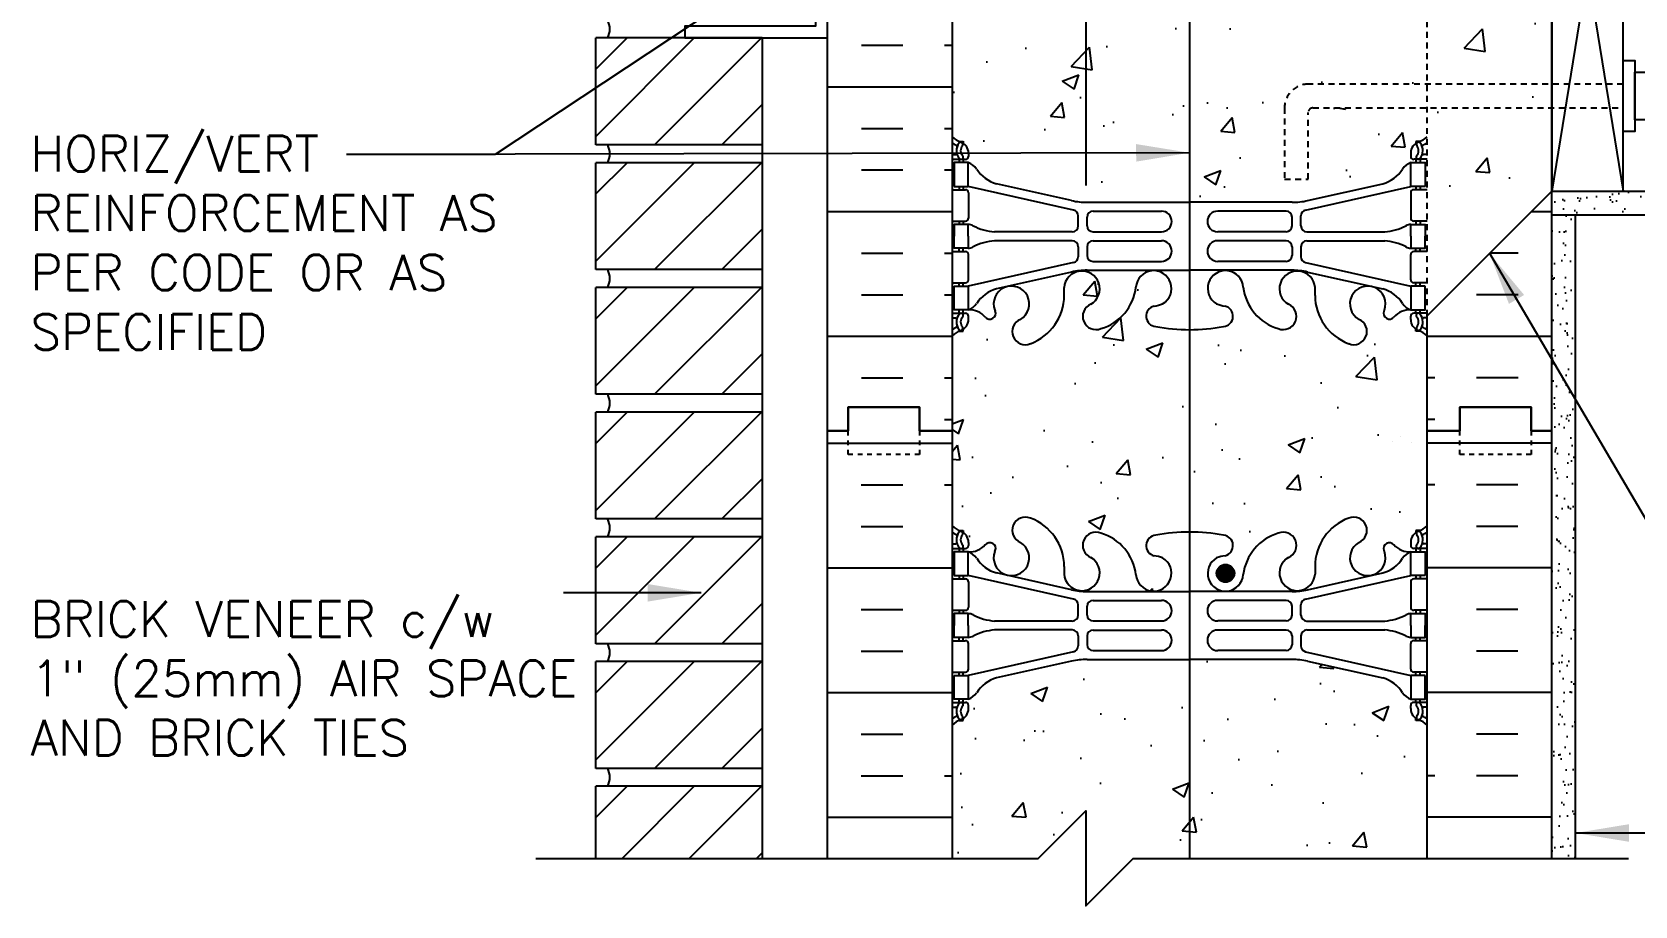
# Model space of a CAD drawing. Header units: inches. Extents: x 161 to 220.9, y 89.4 to 182.3.
# Drawn here: x 161.02 to 194.76, y 122.83 to 141.22 of the extents above; entities that cross this region are included whole.
import ezdxf

# ---------------------------------------------------------------- set-up
doc = ezdxf.new("R2010")
doc.units = ezdxf.units.IN
doc.header["$MEASUREMENT"] = 0
doc.linetypes.add('DASHED2', pattern=[0.375, 0.25, -0.125])
doc.linetypes.add('HIDDEN2', pattern=[0.1875, 0.125, -0.0625])
for name, color, linetype in [('HATCH', 12, 'Continuous'), ('LINE15', 9, 'Continuous'), ('LINE18', 9, 'Continuous'), ('line25', 2, 'Continuous'), ('LINE3', 3, 'Continuous'), ('LINE50', 5, 'Continuous'), ('LINE9', 9, 'Continuous'), ('TEXT', 4, 'Continuous'), ('Web_Edge', 9, 'Continuous')]:
    doc.layers.add(name, color=color, linetype=linetype)
doc.styles.add('DIM', font='romans.shx', dxfattribs={"width": 0.7})
doc.styles.add('ROMANS', font='romans.shx', dxfattribs={"height": 0.75})
doc.dimstyles.new('ext_12', dxfattribs={"dimscale": 12, "dimtxt": 0.09375, "dimasz": 0.09375, "dimexe": 0.09375, "dimexo": 0.0625, "dimgap": 0.0625, "dimtad": 1, "dimdec": 1, "dimzin": 3, "dimdsep": 46, "dimlunit": 4, "dimtxsty": 'DIM', "dimcen": 0.09, "dimdle": 0.09375, "dimclrt": 4, "dimadec": 0, "dimazin": 0, "dimtfac": 1, "dimtdec": 1, "dimtmove": 2, "dimatfit": 3, "dimfxl": 1, "dimfrac": 2, "dimtolj": 1, "dimtzin": 0, "dimarcsym": 0})
pattern_1 = [(37.5, (81.92716, 17.50815), (-0.0157483, 0.4817059), [0, -0.38, 0, -0.425, 0, -0.40625]), (7.5, (81.92716, 17.50815), (0.4424442, 0.7055365), [0, -0.205, 0, -0.3425, 0, -0.13125]), (327.5, (81.61966, 17.50815), (0.7785355, 0.0014148), [0, -0.125, 0, -0.45, 0, -0.5875]), (317.5, (81.61966, 17.50815), (0.7515317, 0.219419), [0, -0.0625, 0, -0.295, 0, -0.3375])]

msp = doc.modelspace()

# ---------------------------------------------------------------- hatches: boundary and pattern name
at = {"layer": 'HATCH'}
h = msp.add_hatch(dxfattribs=at)
h.set_pattern_fill('AR-CONC', color=256, scale=0.5)
h.paths.add_polyline_path([(184.201, 159.828), (183.204, 158.831), (183.204, 157.974, -0.028837), (183.223, 157.949, -0.520567), (183.774, 157.949, -0.520567), (183.933, 157.949, -0.520567), (184.521, 157.949, -0.520567), (185.145, 157.949, -0.520567), (185.671, 157.839, -0.520567), (185.781, 157.839, -0.520567), (185.953, 157.839, -0.520567), (186.381, 157.863, -0.520567), (186.809, 157.839, -0.520567), (186.981, 157.839, -0.520567), (187.091, 157.839, -0.520567), (187.617, 157.949, -0.520567), (188.241, 157.949, -0.144542), (188.4, 158.076, -0.338949), (189.033, 157.876, -0.520567), (189.73, 157.876, -0.520567), (189.853, 157.949, -0.520567), (190.256, 157.949, -0.138194), (190.388, 158.057), (190.388, 159.828)])
h.paths.add_polyline_path([(183.204, 158.831), (183.201, 158.828), (183.201, 160.828), (182.201, 159.828), (180.388, 159.828), (180.388, 158.071, -0.34551), (181.033, 157.876, -0.520567), (181.73, 157.876, -0.520567), (181.853, 157.949, -0.520567), (182.256, 157.949, -0.520567), (182.771, 157.949, -0.484458), (183.204, 157.974)])
h.paths.add_polyline_path([(183.204, 157.974, 0.484458), (182.771, 157.949, 0.520567), (182.256, 157.949, 0.520567), (181.853, 157.949, 0.520567), (181.73, 157.876, 0.520567), (181.033, 157.876, 0.34551), (180.388, 158.071), (180.388, 157.021, 0.088416), (180.534, 156.923), (180.624, 156.923), (180.624, 156.882, -0.249069), (180.734, 156.675), (180.734, 156.607, -0.414214), (180.672, 156.545), (180.624, 156.545), (180.624, 156.475), (180.729, 156.475, -0.155529), (180.905, 156.341, 0.180914), (181.323, 156.029), (182.903, 155.676, 0.050511), (183.204, 155.64)])
h.paths.add_polyline_path([(190.042, 156.675, -0.249069), (190.152, 156.882), (190.152, 156.923), (190.242, 156.923, 0.08841), (190.388, 157.021), (190.388, 158.057, 0.138194), (190.256, 157.949, 0.520567), (189.853, 157.949, 0.520567), (189.73, 157.876, 0.520567), (189.033, 157.876, 0.338949), (188.4, 158.076, 0.144542), (188.241, 157.949, 0.520567), (187.617, 157.949, 0.520567), (187.091, 157.839, 0.520567), (186.981, 157.839, 0.520567), (186.809, 157.839, 0.520567), (186.381, 157.863, 0.520567), (185.953, 157.839, 0.520567), (185.781, 157.839, 0.520567), (185.671, 157.839, 0.520567), (185.145, 157.949, 0.520567), (184.521, 157.949, 0.520567), (183.933, 157.949, 0.520567), (183.774, 157.949, 0.520567), (183.223, 157.949, 0.028837), (183.204, 157.974), (183.204, 155.64, 0.004451), (183.23, 155.64), (185.388, 155.64), (187.546, 155.64, 0.054974), (187.873, 155.676), (189.454, 156.029, 0.180914), (189.872, 156.341, -0.155529), (190.047, 156.475), (190.152, 156.475), (190.152, 156.545), (190.105, 156.545, -0.414214), (190.042, 156.607)])
h.paths.add_polyline_path([(183.204, 153.059, -0.365579), (183.204, 153.416), (183.204, 154.184, 0.457962), (182.747, 153.846), (182.748, 153.7, -0.316114), (182.039, 152.665, -1), (181.825, 153.176, 2.155404), (181.287, 153.37), (181.298, 153.349, -0.834375), (181.087, 153.224, 0.23174), (180.729, 153.375), (180.624, 153.375), (180.624, 153.305), (180.672, 153.305, -0.414214), (180.734, 153.242), (180.734, 153.175, -0.249069), (180.624, 152.967), (180.624, 152.926), (180.534, 152.926, 0.088416), (180.388, 152.828), (180.388, 150.828), (180.388, 148.828, 0.088416), (180.534, 148.731), (180.624, 148.731), (180.624, 148.689, -0.249069), (180.734, 148.482), (180.734, 148.415, -0.414214), (180.672, 148.352), (180.624, 148.352), (180.624, 148.282), (180.729, 148.282, 0.231736), (181.087, 148.433, -0.8344), (181.298, 148.308), (181.287, 148.286, 2.155404), (181.825, 148.481, -1), (182.039, 148.992, -0.311223), (182.748, 147.976), (182.747, 147.811, 0.457962), (183.204, 147.473), (183.204, 148.241, -0.365579), (183.204, 148.598)])
h.paths.add_polyline_path([(185.388, 152.959, -0.047544), (184.674, 153.024, -0.843243), (184.64, 153.456, 0.055617), (184.819, 153.502, 1.661382), (184.258, 153.854, -0.30095), (183.522, 152.982, -0.327417), (183.204, 153.059), (183.204, 148.598, -0.327417), (183.522, 148.675, -0.30095), (184.258, 147.802, 1.661382), (184.819, 148.155, 0.055617), (184.64, 148.201, -0.843243), (184.674, 148.633, -0.047544), (185.388, 148.698)])
h.paths.add_polyline_path([(184.82, 147.83, -1), (184.445, 147.83, -1)], flags=16)
h.paths.add_polyline_path([(190.388, 152.828, 0.08841), (190.242, 152.926), (190.152, 152.926), (190.152, 152.967, -0.249069), (190.042, 153.175), (190.042, 153.242, -0.414214), (190.105, 153.305), (190.152, 153.305), (190.152, 153.375), (190.047, 153.375, 0.231736), (189.69, 153.224, -0.8344), (189.478, 153.349), (189.49, 153.37, 2.155404), (188.951, 153.176, -1), (188.738, 152.665, -0.311223), (188.029, 153.681), (188.029, 153.846, 1.661382), (187.468, 153.493, -1), (187.254, 152.982, -0.30095), (186.518, 153.854, 1.661382), (185.957, 153.502, 0.055617), (186.136, 153.456, -0.843243), (186.102, 153.024, -0.047544), (185.388, 152.959), (185.388, 148.698, -0.047544), (186.102, 148.633, -0.843243), (186.136, 148.201, 0.055617), (185.957, 148.155, 1.661382), (186.518, 147.802, -0.30095), (187.254, 148.675, -1), (187.468, 148.164, 1.661382), (188.029, 147.811), (188.029, 147.956, -0.316114), (188.738, 148.992, -1), (188.951, 148.481, 2.155404), (189.49, 148.286), (189.478, 148.308, -0.834375), (189.69, 148.433, 0.23174), (190.047, 148.282), (190.152, 148.282), (190.152, 148.352), (190.105, 148.352, -0.414214), (190.042, 148.415), (190.042, 148.482, -0.249069), (190.152, 148.689), (190.152, 148.731), (190.242, 148.731, 0.08841), (190.388, 148.828), (190.388, 149.753)])
h.paths.add_polyline_path([(182.903, 145.981), (181.323, 145.628, 0.17445), (180.915, 145.332, -0.168672), (180.729, 145.182), (180.624, 145.182), (180.624, 145.112), (180.672, 145.112, -0.414214), (180.734, 145.05), (180.734, 144.982, -0.249069), (180.624, 144.775), (180.624, 144.733), (180.534, 144.733, 0.088416), (180.388, 144.636), (180.388, 139.021, 0.088416), (180.534, 138.923), (180.624, 138.923), (180.624, 138.882, -0.249069), (180.734, 138.675), (180.734, 138.607, -0.414214), (180.672, 138.545), (180.624, 138.545), (180.624, 138.475), (180.729, 138.475, -0.168672), (180.915, 138.325, 0.17445), (181.323, 138.029), (182.903, 137.676, 0.054974), (183.23, 137.64), (185.388, 137.64), (185.388, 138.628), (185.388, 144.628), (185.388, 146.017), (183.23, 146.017, 0.054974)])
h.paths.add_polyline_path([(190.388, 144.636, 0.08841), (190.242, 144.733), (190.152, 144.733), (190.152, 144.775, -0.137883), (190.065, 144.878), (187.885, 144.878, -0.414214), (187.385, 145.378), (187.385, 146.017), (185.388, 146.017), (185.388, 144.628), (185.388, 138.628), (185.388, 137.64), (187.546, 137.64, 0.054974), (187.873, 137.676), (189.454, 138.029, 0.17445), (189.861, 138.325, -0.168672), (190.047, 138.475), (190.152, 138.475), (190.152, 138.545), (190.105, 138.545, -0.414214), (190.042, 138.607), (190.042, 138.675, -0.249069), (190.152, 138.882), (190.152, 138.923), (190.242, 138.923, 0.08841), (190.388, 139.021), (190.388, 139.628), (187.985, 139.628, 0.414214), (187.885, 139.528), (187.885, 138.128), (187.385, 138.128), (187.385, 139.628, -0.414214), (187.885, 140.128), (190.388, 140.128)])
h.paths.add_polyline_path([(189.454, 145.628), (187.885, 145.978), (187.885, 145.478, 0.414214), (187.985, 145.378), (189.827, 145.378, 0.154445)], flags=17)
h.paths.add_polyline_path([(185.388, 134.959, -0.047544), (184.674, 135.024, -0.843243), (184.64, 135.456, 0.055617), (184.819, 135.502, 1.661382), (184.258, 135.854, -0.30095), (183.522, 134.982, -1), (183.308, 135.493, 1.661382), (182.747, 135.846), (182.748, 135.7, -0.316114), (182.039, 134.665, -1), (181.825, 135.176, 2.155404), (181.287, 135.37), (181.298, 135.349, -0.834375), (181.087, 135.224, 0.23174), (180.729, 135.375), (180.624, 135.375), (180.624, 135.305), (180.672, 135.305, -0.414214), (180.734, 135.242), (180.734, 135.175, -0.249069), (180.624, 134.967), (180.624, 134.926), (180.534, 134.926, 0.088416), (180.388, 134.828), (180.388, 132.828), (180.388, 130.828, 0.088416), (180.534, 130.731), (180.624, 130.731), (180.624, 130.689, -0.249069), (180.734, 130.482), (180.734, 130.415, -0.414214), (180.672, 130.352), (180.624, 130.352), (180.624, 130.282), (180.729, 130.282, 0.231736), (181.087, 130.433, -0.8344), (181.298, 130.308), (181.287, 130.286, 2.155404), (181.825, 130.481, -1), (182.039, 130.992, -0.311223), (182.748, 129.976), (182.747, 129.811, 1.661382), (183.308, 130.164, -1), (183.522, 130.675, -0.30095), (184.258, 129.802, 1.661382), (184.819, 130.155, 0.055617), (184.64, 130.201, -0.843243), (184.674, 130.633, -0.047544), (185.388, 130.698)])
h.paths.add_polyline_path([(190.388, 132.828), (190.388, 134.828, 0.08841), (190.242, 134.926), (190.152, 134.926), (190.152, 134.967, -0.249069), (190.042, 135.175), (190.042, 135.242, -0.414214), (190.105, 135.305), (190.152, 135.305), (190.152, 135.375), (190.047, 135.375, 0.231736), (189.69, 135.224, -0.8344), (189.478, 135.349), (189.49, 135.37, 2.155404), (188.951, 135.176, -1), (188.738, 134.665, -0.311223), (188.029, 135.681), (188.029, 135.846, 1.661382), (187.468, 135.493, -1), (187.254, 134.982, -0.30095), (186.518, 135.854, 1.661382), (185.957, 135.502, 0.055617), (186.136, 135.456, -0.843243), (186.102, 135.024, -0.047544), (185.388, 134.959), (185.388, 130.698, -0.047544), (186.102, 130.633, -0.843243), (186.136, 130.201, 0.055617), (185.957, 130.155, 1.661382), (186.518, 129.802, -0.30095), (187.254, 130.675, -1), (187.468, 130.164, 1.661382), (188.029, 129.811), (188.029, 129.956, -0.316114), (188.738, 130.992, -1), (188.951, 130.481, 2.155404), (189.49, 130.286), (189.478, 130.308, -0.834375), (189.69, 130.433, 0.23174), (190.047, 130.282), (190.152, 130.282), (190.152, 130.352), (190.105, 130.352, -0.414214), (190.042, 130.415), (190.042, 130.482, -0.249069), (190.152, 130.689), (190.152, 130.731), (190.242, 130.731, 0.08841), (190.388, 130.828)])
h.paths.add_polyline_path([(186.332, 129.83, -1), (185.957, 129.83, -1)], flags=16)
h.paths.add_polyline_path([(190.388, 126.636, 0.08841), (190.242, 126.733), (190.152, 126.733), (190.152, 126.775, -0.249069), (190.042, 126.982), (190.042, 127.05, -0.414214), (190.105, 127.112), (190.152, 127.112), (190.152, 127.182), (190.047, 127.182, -0.168672), (189.861, 127.332, 0.17445), (189.454, 127.628), (187.873, 127.981, 0.054974), (187.546, 128.017), (185.388, 128.017), (185.388, 123.828), (190.388, 123.828)])
h.paths.add_polyline_path([(185.388, 128.017), (183.23, 128.017, 0.054974), (182.903, 127.981), (181.323, 127.628, 0.17445), (180.915, 127.332, -0.168672), (180.729, 127.182), (180.624, 127.182), (180.624, 127.112), (180.672, 127.112, -0.414214), (180.734, 127.05), (180.734, 126.982, -0.249069), (180.624, 126.775), (180.624, 126.733), (180.534, 126.733, 0.088416), (180.388, 126.636), (180.388, 123.828), (182.201, 123.828), (183.201, 124.828), (183.201, 122.828), (184.201, 123.828), (185.388, 123.828)])
h = msp.add_hatch(dxfattribs=at)
h.set_pattern_fill('INSUL', color=256, scale=7, style=0)
h.set_pattern_definition([(0, (-2745.7733, -264.181), (0, 2.625), []), (0, (-2745.7733, -263.306), (0, 2.625), [0.875, -0.875]), (0, (-2745.7733, -262.431), (0, 2.625), [0.875, -0.875])])
h.paths.add_polyline_path([(177.763, 132.828), (178.201, 132.828), (178.201, 133.328), (179.701, 133.328), (179.701, 132.828), (180.388, 132.828), (180.388, 150.828), (179.701, 150.828), (179.701, 151.328), (178.201, 151.328), (178.201, 150.828), (177.763, 150.828)])
h = msp.add_hatch(dxfattribs=at)
h.set_pattern_fill('INSUL', color=256, scale=7, style=0)
h.set_pattern_definition([(180, (3116.5498, -264.181), (0, 2.625), []), (180, (3116.5498, -263.306), (0, 2.625), [0.875, -0.875]), (180, (3116.5498, -262.431), (0, 2.625), [0.875, -0.875])])
h.paths.add_polyline_path([(193.013, 137.878), (190.388, 135.253), (190.388, 132.828), (191.076, 132.828), (191.076, 133.328), (192.576, 133.328), (192.576, 132.828), (193.013, 132.828)])
h.paths.add_polyline_path([(190.388, 149.753), (193.013, 147.128), (193.013, 150.828), (192.576, 150.828), (192.576, 151.328), (191.076, 151.328), (191.076, 150.828), (190.388, 150.828)])
h = msp.add_hatch(dxfattribs=at)
h.set_pattern_fill('AR-CONC', color=256, scale=0.5, style=0)
h.set_pattern_definition([(50, (56.9642, -12.7608), (3.5863, -0.31376), [0.375, -4.125]), (355, (56.9642, -12.7608), (-0.693757, 3.76096), [0.3, -3.3]), (100.4514, (57.263, -12.787), (2.892547, 3.4472), [0.3187, -3.50571]), (46.1842, (56.964, -11.761), (5.336205, -0.827595), [0.5625, -6.1875]), (96.6356, (57.409, -11.83), (4.67331, 4.87059), [0.47805, -5.25856]), (351.1842, (56.964, -11.761), (4.67331, 4.8706), [0.45, -4.95]), (21, (57.4642, -12.0108), (2.984535, -2.013094), [0.375, -4.125]), (326, (57.4642, -12.0108), (1.216577, 3.62575), [0.3, -3.3]), (71.4514, (57.713, -12.1786), (4.201113, 1.61265), [0.3187, -3.50571]), (37.5, (56.9642, -12.7608), (0.060799, 1.664469), [0, -3.26, 0, -3.35, 0, -3.3125]), (7.5, (56.9642, -12.7608), (1.315348, 1.972059), [0, -1.91, 0, -3.185, 0, -1.2625]), (327.5, (55.8492, -12.7608), (2.669112, -0.112774), [0, -1.25, 0, -3.9, 0, -5.175]), (317.5, (55.3492, -12.7608), (2.91593, 0.500525), [0, -1.625, 0, -2.59, 0, -3.675])])
h.paths.add_polyline_path([(193.013, 144.566), (190.388, 144.566), (190.388, 140.441), (193.013, 140.441)])
h.paths.add_polyline_path([(193.013, 139.003), (193.013, 139.941), (190.388, 139.941), (190.388, 136.378)])
h.paths.add_polyline_path([(190.388, 148.628), (190.388, 145.066), (193.013, 145.066), (193.013, 146.003)])
h = msp.add_hatch(dxfattribs=at)
h.set_pattern_fill('ANSI31', color=256, scale=8, style=0)
h.set_pattern_definition([(45, (99.1038, 48.271), (-0.707107, 0.707107), [])])
h.paths.add_polyline_path([(176.388, 138.849), (176.388, 141.099), (172.888, 141.099), (172.888, 138.849)])
h = msp.add_hatch(dxfattribs=at)
h.set_pattern_fill('ANSI31', color=256, scale=8, style=0)
h.set_pattern_definition([(45, (99.1038, 45.646), (-0.707107, 0.707107), [])])
h.paths.add_polyline_path([(176.388, 136.224), (176.388, 138.474), (172.888, 138.474), (172.888, 136.224)])
h = msp.add_hatch(dxfattribs=at)
h.set_pattern_fill('AR-SAND', color=256, scale=0.25, style=0)
h.set_pattern_definition(pattern_1)
h.paths.add_polyline_path([(208.81, 137.378), (208.81, 137.878), (193.013, 137.878), (193.013, 137.378)])
h = msp.add_hatch(dxfattribs=at)
h.set_pattern_fill('AR-SAND', color=256, scale=0.25, style=0)
h.set_pattern_definition(pattern_1)
h.paths.add_polyline_path([(193.513, 137.378), (193.013, 137.378), (193.013, 132.828), (193.013, 123.828), (193.513, 123.828)])
h = msp.add_hatch(dxfattribs=at)
h.set_pattern_fill('ANSI31', color=256, scale=8, style=0)
h.set_pattern_definition([(45, (99.1038, 43.021), (-0.707107, 0.707107), [])])
h.paths.add_polyline_path([(176.388, 133.599), (176.388, 135.849), (172.888, 135.849), (172.888, 133.599)])
h = msp.add_hatch(dxfattribs=at)
h.set_pattern_fill('ANSI31', color=256, scale=8, style=0)
h.set_pattern_definition([(45, (99.1038, 40.396), (-0.707107, 0.707107), [])])
h.paths.add_polyline_path([(176.388, 130.974), (176.388, 133.224), (172.888, 133.224), (172.888, 130.974)])
h = msp.add_hatch(dxfattribs=at)
h.set_pattern_fill('ANSI31', color=256, scale=8, style=0)
h.set_pattern_definition([(45, (99.1038, 37.771), (-0.707107, 0.707107), [])])
h.paths.add_polyline_path([(176.388, 128.349), (176.388, 130.599), (172.888, 130.599), (172.888, 128.349)])
h = msp.add_hatch(dxfattribs=at)
h.set_pattern_fill('ANSI31', color=256, scale=8, style=0)
h.set_pattern_definition([(45, (99.1038, 35.146), (-0.707107, 0.707107), [])])
h.paths.add_polyline_path([(176.388, 125.724), (176.388, 127.974), (172.888, 127.974), (172.888, 125.724)])
h = msp.add_hatch(dxfattribs=at)
h.set_pattern_fill('ANSI31', color=256, scale=8, style=0)
h.set_pattern_definition([(45, (99.1038, 32.521), (-0.707107, 0.707107), [])])
h.paths.add_polyline_path([(172.888, 123.828), (176.388, 123.828), (176.388, 125.349), (172.888, 125.349)])
at = {"layer": 'LINE3'}
msp.add_hatch(color=256, dxfattribs=at).paths.add_polyline_path([(185.957, 129.83, 1), (186.332, 129.83, 1)])

# ---------------------------------------------------------------- linework, layer by layer
at = {"layer": 'HATCH', "linetype": 'Continuous'}
for p, q in [((193.013, 147.128), (194.513, 137.878)), ((194.513, 147.128), (193.013, 137.878))]:
    msp.add_line(p, q, dxfattribs=at)
at = {"layer": 'HATCH'}
for p, q in [((189.832, 132.707), (189.832, 132.707)), ((177.763, 132.569), (180.388, 132.569)), ((189.661, 132.602), (189.661, 132.602)), ((190.058, 132.584), (190.058, 132.584)), ((193.013, 132.569), (190.388, 132.569)), ((178.477, 131.694), (179.352, 131.694)), ((180.227, 131.694), (180.388, 131.694)), ((190.55, 131.694), (190.388, 131.694)), ((192.3, 131.694), (191.425, 131.694)), ((178.477, 130.819), (179.352, 130.819)), ((192.3, 130.819), (191.425, 130.819)), ((177.763, 129.944), (180.388, 129.944)), ((193.013, 129.944), (190.388, 129.944)), ((178.477, 129.069), (179.352, 129.069)), ((192.3, 129.069), (191.425, 129.069)), ((178.477, 128.194), (179.352, 128.194)), ((192.3, 128.194), (191.425, 128.194)), ((177.763, 127.319), (180.388, 127.319)), ((193.013, 127.319), (190.388, 127.319)), ((178.477, 126.444), (179.352, 126.444)), ((192.3, 126.444), (191.425, 126.444)), ((178.477, 125.569), (179.352, 125.569)), ((180.227, 125.569), (180.388, 125.569)), ((190.55, 125.569), (190.388, 125.569)), ((192.3, 125.569), (191.425, 125.569)), ((177.763, 124.694), (180.388, 124.694)), ((193.013, 124.694), (190.388, 124.694))]:
    msp.add_line(p, q, dxfattribs=at)
for centre in [(172.77, 141.286), (172.77, 138.661), (172.77, 136.036), (172.77, 133.411), (172.77, 130.786), (172.77, 128.161), (172.77, 125.536)]:
    msp.add_arc(centre, 0.413, 333.033, 26.967, dxfattribs=at)
at = {"layer": 'LINE15', "linetype": 'HIDDEN2'}
msp.add_lwpolyline([(187.885, 140.128, 0.414214), (187.385, 139.628), (187.385, 138.128), (187.885, 138.128), (187.885, 139.528, -0.414214), (187.985, 139.628)], format="xyb", dxfattribs=at)
for points in [[(194.513, 140.128), (187.885, 140.128)], [(187.985, 139.628), (194.513, 139.628)]]:
    msp.add_lwpolyline(points, dxfattribs=at)
at = {"layer": 'LINE18'}
for points in [[(194.513, 140.628), (194.763, 140.628), (194.763, 139.128), (194.513, 139.128)], [(194.763, 140.378), (195.263, 140.378), (195.263, 139.378), (194.763, 139.378)]]:
    msp.add_lwpolyline(points, close=True, dxfattribs=at)
at = {"layer": 'line25'}
for p, q in [((180.388, 150.828), (180.388, 132.828)), ((193.013, 147.128), (193.013, 137.878)), ((172.888, 138.849), (172.888, 141.099)), ((176.388, 141.099), (172.888, 141.099)), ((176.388, 141.099), (176.388, 123.828)), ((176.388, 138.849), (172.888, 138.849)), ((172.888, 136.224), (172.888, 138.474)), ((176.388, 138.474), (172.888, 138.474)), ((193.013, 137.878), (190.388, 135.253)), ((193.013, 137.878), (208.81, 137.878)), ((193.013, 137.878), (196.013, 137.878)), ((176.388, 136.224), (172.888, 136.224)), ((176.388, 135.849), (172.888, 135.849)), ((172.888, 133.599), (172.888, 135.849)), ((190.388, 132.828), (190.388, 135.253)), ((176.388, 133.599), (172.888, 133.599)), ((176.388, 133.224), (172.888, 133.224)), ((172.888, 130.974), (172.888, 133.224)), ((180.388, 132.828), (180.388, 123.828)), ((190.388, 123.828), (190.388, 132.828)), ((176.388, 130.974), (172.888, 130.974)), ((176.388, 130.599), (172.888, 130.599)), ((172.888, 128.349), (172.888, 130.599)), ((176.388, 128.349), (172.888, 128.349)), ((176.388, 127.974), (172.888, 127.974)), ((172.888, 125.724), (172.888, 127.974)), ((176.388, 125.724), (172.888, 125.724)), ((176.388, 125.349), (172.888, 125.349)), ((172.888, 123.828), (172.888, 125.349))]:
    msp.add_line(p, q, dxfattribs=at)
msp.add_lwpolyline([(193.013, 137.878), (194.513, 137.878), (194.513, 147.128), (193.013, 147.128)], close=True, dxfattribs=at)
at = {"layer": 'LINE3'}
for p, q in [((183.204, 159.619), (183.204, 137.991)), ((185.388, 144.628), (185.388, 138.628)), ((185.388, 138.628), (185.388, 123.828))]:
    msp.add_line(p, q, dxfattribs=at)
msp.add_circle((186.144, 129.83), 0.188, dxfattribs=at)
at = {"layer": 'LINE50'}
for p, q in [((177.763, 132.828), (177.763, 150.828)), ((193.013, 132.828), (193.013, 147.628)), ((177.763, 123.828), (177.763, 132.828)), ((193.013, 123.828), (193.013, 132.828))]:
    msp.add_line(p, q, dxfattribs=at)
for points in [[(177.763, 132.828), (178.201, 132.828), (178.201, 133.328), (179.701, 133.328), (179.701, 132.828), (180.388, 132.828)], [(180.388, 132.828), (179.701, 132.828), (179.701, 133.328), (178.201, 133.328), (178.201, 132.828), (177.763, 132.828)], [(193.013, 132.828), (192.576, 132.828), (192.576, 133.328), (191.076, 133.328), (191.076, 132.828), (190.388, 132.828)], [(190.388, 132.828), (191.076, 132.828), (191.076, 133.328), (192.576, 133.328), (192.576, 132.828), (193.013, 132.828)]]:
    msp.add_lwpolyline(points, dxfattribs=at)
at = {"layer": 'LINE9', "linetype": 'HIDDEN2'}
msp.add_line((190.388, 135.253), (190.388, 149.753), dxfattribs=at)
at = {"layer": 'LINE9'}
for p, q in [((193.013, 137.378), (208.81, 137.378)), ((193.513, 123.828), (193.513, 137.378))]:
    msp.add_line(p, q, dxfattribs=at)
msp.add_lwpolyline([(177.763, 145.224), (177.513, 145.224), (177.513, 141.349), (174.763, 141.349), (174.763, 141.099), (177.763, 141.099)], close=True, dxfattribs=at)
at = {"layer": 'LINE9', "linetype": 'DASHED2', "ltscale": 0.15}
for points in [[(179.701, 132.828), (179.701, 132.828), (179.701, 132.328), (178.201, 132.328), (178.201, 132.828), (178.201, 132.828)], [(179.701, 132.828), (179.701, 132.828), (179.701, 132.328), (178.201, 132.328), (178.201, 132.828), (178.201, 132.828)], [(192.576, 132.828), (192.576, 132.828), (192.576, 132.328), (191.076, 132.328), (191.076, 132.828), (191.076, 132.828)], [(192.576, 132.828), (192.576, 132.828), (192.576, 132.328), (191.076, 132.328), (191.076, 132.828), (191.076, 132.828)]]:
    msp.add_lwpolyline(points, dxfattribs=at)
at = {"layer": 'LINE9'}
msp.add_lwpolyline([(171.628, 123.828), (182.201, 123.828), (183.201, 124.828), (183.201, 122.828), (184.201, 123.828), (194.629, 123.828)], dxfattribs=at)
at = {"layer": 'Web_Edge', "color": 8}
for p, q in [((180.534, 138.923), (180.624, 138.923)), ((180.624, 138.923), (180.624, 138.882)), ((190.242, 138.923), (190.152, 138.923)), ((190.152, 138.923), (190.152, 138.882)), ((180.388, 138.645), (180.466, 138.645)), ((180.388, 138.545), (180.672, 138.545)), ((180.534, 138.545), (180.534, 138.475)), ((180.624, 138.545), (180.624, 138.475)), ((180.734, 138.675), (180.734, 138.607)), ((190.042, 138.675), (190.042, 138.607)), ((190.388, 138.545), (190.105, 138.545)), ((190.152, 138.545), (190.152, 138.475)), ((190.242, 138.545), (190.242, 138.475)), ((190.388, 138.645), (190.31, 138.645)), ((182.903, 137.676), (181.323, 138.029)), ((187.873, 137.676), (189.454, 138.029)), ((180.388, 137.905), (180.672, 137.905)), ((180.534, 137.975), (180.534, 137.905)), ((180.624, 137.975), (180.624, 137.905)), ((182.947, 137.478), (180.729, 137.975)), ((180.734, 137.842), (180.734, 137.307)), ((187.83, 137.478), (190.047, 137.975)), ((190.042, 137.842), (190.042, 137.307)), ((190.388, 137.905), (190.105, 137.905)), ((190.152, 137.975), (190.152, 137.905)), ((190.242, 137.975), (190.242, 137.905)), ((183.044, 137.144), (183.044, 137.356)), ((183.23, 137.64), (185.388, 137.64)), ((183.357, 137.454), (184.796, 137.454)), ((187.546, 137.64), (185.388, 137.64)), ((187.419, 137.454), (185.98, 137.454)), ((187.732, 137.144), (187.732, 137.356)), ((180.388, 137.245), (180.672, 137.245)), ((180.534, 137.245), (180.534, 137.175)), ((180.624, 137.245), (180.624, 137.175)), ((182.919, 137.019), (181.282, 137.019)), ((183.232, 137.145), (183.232, 137.329)), ((183.357, 137.02), (184.796, 137.02)), ((187.419, 137.02), (185.98, 137.02)), ((187.544, 137.145), (187.544, 137.329)), ((187.857, 137.019), (189.495, 137.019)), ((190.388, 137.245), (190.105, 137.245)), ((190.152, 137.245), (190.152, 137.175)), ((190.242, 137.245), (190.242, 137.175)), ((180.534, 136.605), (180.534, 136.675)), ((180.624, 136.605), (180.624, 136.675)), ((182.919, 136.83), (181.282, 136.83)), ((183.044, 136.705), (183.044, 136.493)), ((183.232, 136.705), (183.232, 136.521)), ((183.357, 136.83), (184.796, 136.83)), ((187.419, 136.83), (185.98, 136.83)), ((187.544, 136.705), (187.544, 136.521)), ((187.732, 136.705), (187.732, 136.493)), ((187.857, 136.83), (189.495, 136.83)), ((190.152, 136.605), (190.152, 136.675)), ((190.242, 136.605), (190.242, 136.675)), ((180.388, 136.605), (180.672, 136.605)), ((182.947, 136.371), (180.729, 135.875)), ((180.734, 136.007), (180.734, 136.542)), ((183.357, 136.396), (184.796, 136.396)), ((187.419, 136.396), (185.98, 136.396)), ((187.83, 136.371), (190.047, 135.875)), ((190.042, 136.007), (190.042, 136.542)), ((190.388, 136.605), (190.105, 136.605)), ((182.903, 136.173), (181.323, 135.82)), ((183.23, 136.209), (185.388, 136.209)), ((187.546, 136.209), (185.388, 136.209)), ((187.873, 136.173), (189.454, 135.82)), ((180.388, 135.945), (180.672, 135.945)), ((180.534, 135.875), (180.534, 135.945)), ((180.624, 135.875), (180.624, 135.945)), ((182.748, 135.681), (182.747, 135.846)), ((188.029, 135.681), (188.029, 135.846)), ((190.388, 135.945), (190.105, 135.945)), ((190.152, 135.875), (190.152, 135.945)), ((190.242, 135.875), (190.242, 135.945)), ((180.534, 135.305), (180.534, 135.375)), ((180.624, 135.305), (180.624, 135.375)), ((181.287, 135.37), (181.298, 135.349)), ((189.49, 135.37), (189.478, 135.349)), ((190.152, 135.305), (190.152, 135.375)), ((190.242, 135.305), (190.242, 135.375)), ((180.388, 135.305), (180.672, 135.305)), ((180.388, 135.205), (180.466, 135.205)), ((180.734, 135.175), (180.734, 135.242)), ((190.042, 135.175), (190.042, 135.242)), ((190.388, 135.305), (190.105, 135.305)), ((190.388, 135.205), (190.31, 135.205)), ((180.534, 134.926), (180.624, 134.926)), ((180.624, 134.926), (180.624, 134.967)), ((190.152, 134.926), (190.152, 134.967)), ((190.242, 134.926), (190.152, 134.926))]:
    msp.add_line(p, q, dxfattribs=at)
at = {"layer": 'Web_Edge'}
for p, q in [((180.534, 130.731), (180.624, 130.731)), ((180.624, 130.731), (180.624, 130.689)), ((190.242, 130.731), (190.152, 130.731)), ((190.152, 130.731), (190.152, 130.689)), ((180.388, 130.452), (180.466, 130.452)), ((180.388, 130.352), (180.672, 130.352)), ((180.534, 130.352), (180.534, 130.282)), ((180.624, 130.352), (180.624, 130.282)), ((180.734, 130.482), (180.734, 130.415)), ((181.287, 130.286), (181.298, 130.308)), ((189.49, 130.286), (189.478, 130.308)), ((190.042, 130.482), (190.042, 130.415)), ((190.388, 130.352), (190.105, 130.352)), ((190.152, 130.352), (190.152, 130.282)), ((190.242, 130.352), (190.242, 130.282)), ((190.388, 130.452), (190.31, 130.452)), ((182.748, 129.976), (182.747, 129.811)), ((188.029, 129.976), (188.029, 129.811)), ((180.388, 129.712), (180.672, 129.712)), ((180.534, 129.782), (180.534, 129.712)), ((180.624, 129.782), (180.624, 129.712)), ((182.947, 129.286), (180.729, 129.782)), ((180.734, 129.65), (180.734, 129.115)), ((182.903, 129.484), (181.323, 129.837)), ((187.83, 129.286), (190.047, 129.782)), ((187.873, 129.484), (189.454, 129.837)), ((190.042, 129.65), (190.042, 129.115)), ((190.388, 129.712), (190.105, 129.712)), ((190.152, 129.782), (190.152, 129.712)), ((190.242, 129.782), (190.242, 129.712)), ((183.23, 129.448), (185.388, 129.448)), ((183.357, 129.261), (184.796, 129.261)), ((187.546, 129.448), (185.388, 129.448)), ((187.419, 129.261), (185.98, 129.261)), ((180.388, 129.052), (180.672, 129.052)), ((180.534, 129.052), (180.534, 128.982)), ((180.624, 129.052), (180.624, 128.982)), ((183.044, 128.951), (183.044, 129.164)), ((183.232, 128.952), (183.232, 129.136)), ((187.544, 128.952), (187.544, 129.136)), ((187.732, 128.951), (187.732, 129.164)), ((190.388, 129.052), (190.105, 129.052)), ((190.152, 129.052), (190.152, 128.982)), ((190.242, 129.052), (190.242, 128.982)), ((182.919, 128.826), (181.282, 128.826)), ((182.919, 128.638), (181.282, 128.638)), ((183.357, 128.827), (184.796, 128.827)), ((183.357, 128.637), (184.796, 128.637)), ((187.419, 128.827), (185.98, 128.827)), ((187.419, 128.637), (185.98, 128.637)), ((187.857, 128.826), (189.495, 128.826)), ((187.857, 128.638), (189.495, 128.638)), ((180.388, 128.412), (180.672, 128.412)), ((180.534, 128.412), (180.534, 128.482)), ((180.624, 128.412), (180.624, 128.482)), ((180.734, 127.815), (180.734, 128.35)), ((183.044, 128.513), (183.044, 128.301)), ((183.232, 128.512), (183.232, 128.328)), ((187.544, 128.512), (187.544, 128.328)), ((187.732, 128.513), (187.732, 128.301)), ((190.042, 127.815), (190.042, 128.35)), ((190.388, 128.412), (190.105, 128.412)), ((190.152, 128.412), (190.152, 128.482)), ((190.242, 128.412), (190.242, 128.482)), ((182.947, 128.179), (180.729, 127.682)), ((182.903, 127.981), (181.323, 127.628)), ((183.23, 128.017), (185.388, 128.017)), ((183.357, 128.203), (184.796, 128.203)), ((187.546, 128.017), (185.388, 128.017)), ((187.419, 128.203), (185.98, 128.203)), ((187.83, 128.179), (190.047, 127.682)), ((187.873, 127.981), (189.454, 127.628)), ((180.388, 127.752), (180.672, 127.752)), ((180.534, 127.682), (180.534, 127.752)), ((180.624, 127.682), (180.624, 127.752)), ((190.388, 127.752), (190.105, 127.752)), ((190.152, 127.682), (190.152, 127.752)), ((190.242, 127.682), (190.242, 127.752)), ((180.388, 127.112), (180.672, 127.112)), ((180.388, 127.012), (180.466, 127.012)), ((180.534, 127.112), (180.534, 127.182)), ((180.624, 127.112), (180.624, 127.182)), ((180.734, 126.982), (180.734, 127.05)), ((190.042, 126.982), (190.042, 127.05)), ((190.388, 127.112), (190.105, 127.112)), ((190.152, 127.112), (190.152, 127.182)), ((190.242, 127.112), (190.242, 127.182)), ((190.388, 127.012), (190.31, 127.012)), ((180.534, 126.733), (180.624, 126.733)), ((180.624, 126.733), (180.624, 126.775)), ((190.152, 126.733), (190.152, 126.775)), ((190.242, 126.733), (190.152, 126.733))]:
    msp.add_line(p, q, dxfattribs=at)
at = {"layer": 'Web_Edge', "color": 8}
for points in [[(180.429, 137.975), (180.729, 137.975), (180.729, 138.475), (180.429, 138.475)], [(190.347, 137.975), (190.047, 137.975), (190.047, 138.475), (190.347, 138.475)], [(180.429, 135.875), (180.729, 135.875), (180.729, 135.375), (180.429, 135.375)], [(190.347, 135.875), (190.047, 135.875), (190.047, 135.375), (190.347, 135.375)]]:
    msp.add_lwpolyline(points, close=True, dxfattribs=at)
for points in [[(180.729, 136.925), (180.729, 137.175), (180.429, 137.175), (180.429, 136.925)], [(190.047, 136.925), (190.047, 137.175), (190.347, 137.175), (190.347, 136.925)], [(180.729, 136.925), (180.729, 136.675), (180.429, 136.675), (180.429, 136.925)], [(190.047, 136.925), (190.047, 136.675), (190.347, 136.675), (190.347, 136.925)]]:
    msp.add_lwpolyline(points, dxfattribs=at)
at = {"layer": 'Web_Edge'}
for points in [[(180.429, 129.782), (180.729, 129.782), (180.729, 130.282), (180.429, 130.282)], [(190.347, 129.782), (190.047, 129.782), (190.047, 130.282), (190.347, 130.282)], [(180.429, 127.682), (180.729, 127.682), (180.729, 127.182), (180.429, 127.182)], [(190.347, 127.682), (190.047, 127.682), (190.047, 127.182), (190.347, 127.182)]]:
    msp.add_lwpolyline(points, close=True, dxfattribs=at)
for points in [[(180.729, 128.732), (180.729, 128.982), (180.429, 128.982), (180.429, 128.732)], [(190.047, 128.732), (190.047, 128.982), (190.347, 128.982), (190.347, 128.732)], [(180.729, 128.732), (180.729, 128.482), (180.429, 128.482), (180.429, 128.732)], [(190.047, 128.732), (190.047, 128.482), (190.347, 128.482), (190.347, 128.732)]]:
    msp.add_lwpolyline(points, dxfattribs=at)
at = {"layer": 'Web_Edge', "color": 8}
for centre, radius, start, end in [((180.734, 139.382), 0.5, 226.2109, 250.5288), ((180.734, 139.382), 0.6, 234.7832, 245.0748), ((180.728, 138.729), 0.25, 140.1145, 222.4609), ((180.472, 138.819), 0.021, 343.464, 63.9957), ((180.57, 138.86), 0.045, 321.448, 139.1879), ((180.484, 138.675), 0.25, 0, 70.5288), ((180.728, 138.729), 0.16, 140.0001, 222.4609), ((190.292, 138.675), 0.25, 109.4712, 180), ((190.206, 138.86), 0.045, 40.8121, 218.552), ((190.049, 138.729), 0.16, 317.5391, 39.9999), ((190.042, 139.382), 0.5, 289.4712, 313.7878), ((190.049, 138.729), 0.25, 317.5391, 39.8855), ((190.304, 138.819), 0.021, 116.0043, 196.536), ((190.042, 139.382), 0.6, 294.9252, 305.2158), ((180.466, 138.664), 0.0196, 269.4032, 15.4901), ((180.577, 138.591), 0.045, 222.4609, 42.4609), ((180.672, 138.607), 0.0625, 270, 0), ((180.607, 138.132), 0.364, 34.9775, 70.3387), ((190.17, 138.132), 0.364, 109.6613, 145.0225), ((190.105, 138.607), 0.0625, 180, 270), ((190.2, 138.591), 0.045, 137.5391, 317.5391), ((190.31, 138.664), 0.0196, 164.5099, 270.5968), ((181.53, 138.743), 0.743, 212.7919, 253.8107), ((189.247, 138.743), 0.743, 286.1893, 327.2081), ((180.672, 137.842), 0.0625, 0, 90), ((183.23, 139.14), 1.5, 257.4135, 270), ((187.546, 139.14), 1.5, 270, 282.5865), ((190.105, 137.842), 0.0625, 90, 180), ((182.919, 137.356), 0.125, 0, 77.3767), ((183.357, 137.329), 0.125, 90, 180), ((184.796, 137.237), 0.217, 270, 90), ((185.98, 137.237), 0.217, 90, 270), ((187.419, 137.329), 0.125, 0, 90), ((187.857, 137.356), 0.125, 102.6233, 180), ((180.672, 137.307), 0.0625, 270, 0), ((180.725, 136.956), 0.219, 60.4937, 88.92), ((181.371, 138.186), 1.17, 242.6365, 265.6505), ((182.919, 137.144), 0.125, 270, 0), ((183.357, 137.145), 0.125, 180, 270), ((187.419, 137.145), 0.125, 270, 360), ((187.857, 137.144), 0.125, 180, 270), ((189.406, 138.186), 1.17, 274.3495, 297.3635), ((190.051, 136.956), 0.219, 91.08, 119.5063), ((190.105, 137.307), 0.0625, 180, 270), ((180.725, 136.893), 0.219, 271.08, 299.5063), ((181.371, 135.664), 1.17, 94.3495, 117.3635), ((182.919, 136.705), 0.125, 0, 90), ((183.357, 136.705), 0.125, 90, 180), ((184.796, 136.613), 0.217, 270, 90), ((185.98, 136.613), 0.217, 90, 270), ((187.419, 136.705), 0.125, 0, 90), ((187.857, 136.705), 0.125, 90, 180), ((189.406, 135.664), 1.17, 62.6365, 85.6505), ((190.051, 136.893), 0.219, 240.4937, 268.92), ((180.672, 136.542), 0.0625, 0, 90), ((182.919, 136.493), 0.125, 282.6233, 0), ((183.357, 136.521), 0.125, 180, 270), ((187.419, 136.521), 0.125, 270, 0), ((187.857, 136.493), 0.125, 180, 257.3767), ((190.105, 136.542), 0.0625, 90, 180), ((180.672, 136.007), 0.0625, 270, 0), ((183.121, 135.818), 0.375, 299.9315, 175.7552), ((183.23, 134.709), 1.5, 90, 102.5865), ((184.632, 135.827), 0.375, 299.9315, 175.7552), ((186.144, 135.827), 0.375, 4.2448, 240.0685), ((187.655, 135.818), 0.375, 4.2448, 240.0685), ((187.546, 134.709), 1.5, 77.4135, 90), ((190.105, 136.007), 0.0625, 180, 270), ((181.53, 135.106), 0.743, 106.1893, 147.2081), ((181.638, 135.501), 0.375, 299.9315, 200.3757), ((181.656, 135.687), 1.092, 290.5175, 359.6668), ((183.231, 135.974), 1.034, 286.3365, 353.3331), ((187.545, 135.974), 1.034, 186.6669, 253.6635), ((189.12, 135.687), 1.092, 180.3332, 249.4825), ((189.138, 135.501), 0.375, 339.6243, 240.0685), ((189.247, 135.106), 0.743, 32.7919, 73.8107), ((180.607, 135.717), 0.364, 289.6613, 325.0225), ((180.754, 134.934), 0.441, 41.0127, 93.2024), ((181.181, 135.306), 0.125, 221.0127, 20.3757), ((183.415, 135.238), 0.277, 112.68, 292.68), ((184.694, 135.243), 0.22, 104.2604, 264.8165), ((184.526, 136.282), 0.834, 277.8937, 290.6271), ((186.251, 136.282), 0.834, 249.3729, 262.1063), ((186.082, 135.243), 0.22, 275.1835, 75.7396), ((187.361, 135.238), 0.277, 247.32, 67.32), ((189.595, 135.306), 0.125, 159.6243, 318.9873), ((190.023, 134.934), 0.441, 86.7976, 138.9873), ((190.17, 135.717), 0.364, 214.9775, 250.3387), ((180.734, 134.467), 0.6, 114.9252, 125.2168), ((180.466, 135.185), 0.0196, 344.5099, 90.5968), ((180.728, 135.12), 0.25, 137.5391, 219.8855), ((180.472, 135.031), 0.021, 296.0043, 16.536), ((180.57, 134.989), 0.045, 220.8121, 38.552), ((180.577, 135.258), 0.045, 317.5391, 137.5391), ((180.728, 135.12), 0.16, 137.5391, 219.9999), ((180.484, 135.175), 0.25, 289.4712, 360), ((180.672, 135.242), 0.0625, 360, 90), ((181.932, 134.92), 0.277, 112.68, 292.68), ((185.371, 138.736), 3.777, 259.3725, 270.2606), ((185.405, 138.736), 3.777, 269.7394, 280.6275), ((188.844, 134.92), 0.277, 247.32, 67.32), ((190.105, 135.242), 0.0625, 90, 180), ((190.292, 135.175), 0.25, 180, 250.5288), ((190.2, 135.258), 0.045, 42.4609, 222.4609), ((190.206, 134.989), 0.045, 141.448, 319.1879), ((190.049, 135.12), 0.16, 320.0001, 42.4609), ((190.049, 135.12), 0.25, 320.1145, 42.4609), ((190.304, 135.031), 0.021, 163.464, 243.9957), ((190.31, 135.185), 0.0196, 89.4032, 195.4901), ((190.042, 134.467), 0.6, 54.7832, 65.0748), ((180.734, 134.467), 0.5, 109.4712, 133.7891), ((190.042, 134.467), 0.5, 46.2122, 70.5288)]:
    msp.add_arc(centre, radius, start, end, dxfattribs=at)
at = {"layer": 'Web_Edge'}
for centre, radius, start, end in [((181.932, 130.736), 0.277, 67.32, 247.32), ((181.656, 129.97), 1.092, 0.3332, 69.4825), ((189.12, 129.97), 1.092, 110.5175, 179.6668), ((188.844, 130.736), 0.277, 292.68, 112.68), ((180.734, 131.189), 0.5, 226.2109, 250.5288), ((180.734, 131.189), 0.6, 234.7832, 245.0748), ((180.728, 130.537), 0.25, 140.1145, 222.4609), ((180.472, 130.626), 0.021, 343.464, 63.9957), ((180.57, 130.668), 0.045, 321.448, 139.1879), ((180.484, 130.482), 0.25, 0, 70.5288), ((180.728, 130.537), 0.16, 140.0001, 222.4609), ((183.415, 130.419), 0.277, 67.32, 247.32), ((183.231, 129.682), 1.034, 6.6669, 73.6635), ((184.694, 130.414), 0.22, 95.1835, 255.7396), ((185.371, 126.921), 3.777, 89.7394, 100.6275), ((185.405, 126.921), 3.777, 79.3725, 90.2606), ((186.082, 130.414), 0.22, 284.2604, 84.8165), ((187.545, 129.682), 1.034, 106.3365, 173.3331), ((187.361, 130.419), 0.277, 292.68, 112.68), ((190.292, 130.482), 0.25, 109.4712, 180), ((190.206, 130.668), 0.045, 40.8121, 218.552), ((190.049, 130.537), 0.16, 317.5391, 39.9999), ((190.042, 131.189), 0.5, 289.4712, 313.7878), ((190.049, 130.537), 0.25, 317.5391, 39.8855), ((190.304, 130.626), 0.021, 116.0043, 196.536), ((190.042, 131.189), 0.6, 294.9252, 305.2168), ((180.466, 130.472), 0.0196, 269.4032, 15.4901), ((180.577, 130.398), 0.045, 222.4609, 42.4609), ((180.672, 130.415), 0.0625, 270, 0), ((180.754, 130.723), 0.441, 266.7976, 318.9873), ((180.607, 129.94), 0.364, 34.9775, 70.3387), ((181.181, 130.351), 0.125, 339.6243, 138.9873), ((181.638, 130.156), 0.375, 159.6243, 60.0685), ((189.138, 130.156), 0.375, 119.9315, 20.3757), ((189.595, 130.351), 0.125, 41.0127, 200.3757), ((190.023, 130.723), 0.441, 221.0127, 273.2024), ((190.17, 129.94), 0.364, 109.6613, 145.0225), ((190.105, 130.415), 0.0625, 180, 270), ((190.2, 130.398), 0.045, 137.5391, 317.5391), ((190.31, 130.472), 0.0196, 164.5099, 270.5968), ((181.53, 130.551), 0.743, 212.7919, 253.8107), ((183.121, 129.839), 0.375, 184.2448, 60.0685), ((184.632, 129.83), 0.375, 184.2448, 60.0685), ((184.526, 129.375), 0.834, 69.3729, 82.1063), ((186.144, 129.83), 0.375, 119.9315, 355.7552), ((186.251, 129.375), 0.834, 97.8937, 110.6271), ((187.655, 129.839), 0.375, 119.9315, 355.7552), ((189.247, 130.551), 0.743, 286.1893, 327.2081), ((180.672, 129.65), 0.0625, 0, 90), ((190.105, 129.65), 0.0625, 90, 180), ((183.23, 130.948), 1.5, 257.4135, 270), ((182.919, 129.164), 0.125, 0, 77.3767), ((183.357, 129.136), 0.125, 90, 180), ((184.796, 129.044), 0.217, 270, 90), ((185.98, 129.044), 0.217, 90, 270), ((187.419, 129.136), 0.125, 0, 90), ((187.546, 130.948), 1.5, 270, 282.5865), ((187.857, 129.164), 0.125, 102.6233, 180), ((180.672, 129.115), 0.0625, 270, 0), ((180.725, 128.764), 0.219, 60.4937, 88.92), ((181.371, 129.993), 1.17, 242.6365, 265.6505), ((182.919, 128.951), 0.125, 270, 0), ((183.357, 128.952), 0.125, 180, 270), ((187.419, 128.952), 0.125, 270, 360), ((187.857, 128.951), 0.125, 180, 270), ((189.406, 129.993), 1.17, 274.3495, 297.3635), ((190.051, 128.764), 0.219, 91.08, 119.5063), ((190.105, 129.115), 0.0625, 180, 270), ((181.371, 127.471), 1.17, 94.3495, 117.3635), ((182.919, 128.513), 0.125, 0, 90), ((183.357, 128.512), 0.125, 90, 180), ((184.796, 128.42), 0.217, 270, 90), ((185.98, 128.42), 0.217, 90, 270), ((187.419, 128.512), 0.125, 0, 90), ((187.857, 128.513), 0.125, 90, 180), ((189.406, 127.471), 1.17, 62.6365, 85.6505), ((180.672, 128.35), 0.0625, 0, 90), ((180.725, 128.701), 0.219, 271.08, 299.5063), ((182.919, 128.301), 0.125, 282.6233, 0), ((183.357, 128.328), 0.125, 180, 270), ((187.419, 128.328), 0.125, 270, 0), ((187.857, 128.301), 0.125, 180, 257.3767), ((190.051, 128.701), 0.219, 240.4937, 268.92), ((190.105, 128.35), 0.0625, 90, 180), ((183.23, 126.517), 1.5, 90, 102.5865), ((187.546, 126.517), 1.5, 77.4135, 90), ((180.672, 127.815), 0.0625, 270, 0), ((181.53, 126.914), 0.743, 106.1893, 147.2081), ((189.247, 126.914), 0.743, 32.7919, 73.8107), ((190.105, 127.815), 0.0625, 180, 270), ((180.607, 127.525), 0.364, 289.6613, 325.0225), ((190.17, 127.525), 0.364, 214.9775, 250.3387), ((180.466, 126.993), 0.0196, 344.5099, 90.5968), ((180.728, 126.928), 0.25, 137.5391, 219.8855), ((180.577, 127.066), 0.045, 317.5391, 137.5391), ((180.728, 126.928), 0.16, 137.5391, 219.9999), ((180.484, 126.982), 0.25, 289.4712, 360), ((180.672, 127.05), 0.0625, 360, 90), ((190.105, 127.05), 0.0625, 90, 180), ((190.292, 126.982), 0.25, 180, 250.5288), ((190.2, 127.066), 0.045, 42.4609, 222.4609), ((190.049, 126.928), 0.16, 320.0001, 42.4609), ((190.049, 126.928), 0.25, 320.1145, 42.4609), ((190.31, 126.993), 0.0196, 89.4032, 195.4901), ((180.734, 126.275), 0.6, 114.9252, 125.2168), ((180.734, 126.275), 0.5, 109.4712, 133.7891), ((180.472, 126.838), 0.021, 296.0043, 16.536), ((180.57, 126.797), 0.045, 220.8121, 38.552), ((190.206, 126.797), 0.045, 141.448, 319.1879), ((190.042, 126.275), 0.5, 46.2122, 70.5288), ((190.304, 126.838), 0.021, 163.464, 243.9957), ((190.042, 126.275), 0.6, 54.7842, 65.0748)]:
    msp.add_arc(centre, radius, start, end, dxfattribs=at)
at = {"layer": 'Web_Edge', "color": 8}
for points in [[(183.232, 137.15), (183.232, 137.324)], [(187.544, 137.15), (187.544, 137.324)], [(183.232, 136.7), (183.232, 136.526)], [(187.544, 136.7), (187.544, 136.526)]]:
    msp.add_open_spline(points, degree=1, dxfattribs=at)
at = {"layer": 'Web_Edge'}
for points in [[(183.232, 128.957), (183.232, 129.131)], [(187.544, 128.957), (187.544, 129.131)], [(183.232, 128.507), (183.232, 128.333)], [(187.544, 128.507), (187.544, 128.333)]]:
    msp.add_open_spline(points, degree=1, dxfattribs=at)

# ---------------------------------------------------------------- texts
at = {"layer": 'TEXT', "char_height": 0.75, "width": 12.96959, "attachment_point": 4, "style": 'ROMANS'}
for s, insert in [('HORIZ/VERT REINFORCEMENT AS PER CODE OR AS SPECIFIED', (160.988, 136.788)), ('BRICK VENEER c/w\\P1" (25mm) AIR SPACE AND BRICK TIES', (160.988, 127.618))]:
    msp.add_mtext(s, dxfattribs=dict(at, insert=insert))

# ---------------------------------------------------------------- leaders
at = {"layer": 'TEXT'}
for points, override in [([(184.632, 147.83), (170.77, 138.648), (167.642, 138.648)], {"dimtad": 0}), ([(185.388, 138.683), (167.642, 138.648)], {"dimgap": 0.0625, "dimtad": 0}), ([(191.701, 136.566), (195.721, 129.719), (197.045, 129.719)], {"dimgap": 0.0625, "dimtad": 0}), ([(175.104, 129.42), (172.209, 129.42)], {"dimgap": 0.0625, "dimtad": 0}), ([(193.513, 124.364), (198.626, 124.364)], {"dimgap": 0.0625, "dimtad": 0})]:
    msp.add_leader(points, dimstyle='ext_12', override=override, dxfattribs=at)

doc.saveas('drawing.dxf')
